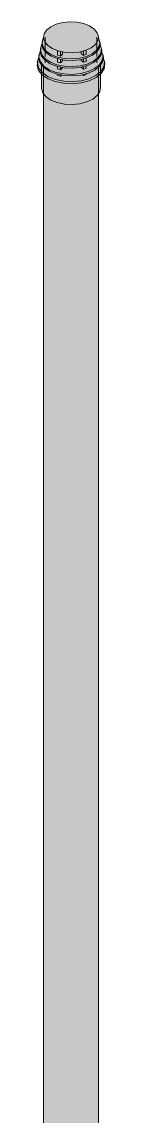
# Model space of a CAD drawing. Header units: metres. Extents: x 42.1 to 94.3, y -3.4 to 61.2.
# Drawn here: x 88.548 to 88.61, y 44.333 to 45.329 of the extents above; entities that cross this region are included whole.
import ezdxf

# ---------------------------------------------------------------- set-up
doc = ezdxf.new("R2010")
doc.units = ezdxf.units.M
doc.layers.add('P-PIPE', color=7, linetype='Continuous', lineweight=5)

# ---------------------------------------------------------------- blocks, each defined once
blk = doc.blocks.new('Terminal de Ventilacao - Serie Normal - Esgoto - MEP - Tigre - Standard-V84-3D_DT_01')
at = {"layer": 'P-PIPE', "true_color": 0xf5ebeb}
for points in [[(7.52386, 45.30127), (7.53208, 45.30236), (7.53628, 45.30345), (7.5228, 45.32228), (7.50931, 45.32717), (7.50428, 45.32482), (7.50051, 45.32182), (7.49825, 45.31837), (7.49767, 45.31472), (7.4988, 45.31111), (7.50157, 45.30778), (7.50578, 45.30497), (7.51257, 45.30257), (7.51732, 45.3016), (7.5228, 45.30133)], [(7.53628, 45.30345), (7.54174, 45.30614), (7.54509, 45.30881), (7.54734, 45.31225), (7.54792, 45.3159), (7.54679, 45.31952), (7.54403, 45.32284), (7.53981, 45.32566), (7.53444, 45.32777), (7.52717, 45.32908), (7.52174, 45.32935), (7.51527, 45.32872), (7.50931, 45.32717), (7.5228, 45.32228), (7.5359, 45.30398)], [(7.52391, 45.29563), (7.53222, 45.29669), (7.53771, 45.29828), (7.54292, 45.30096), (7.54643, 45.30398), (7.54848, 45.30711), (7.54909, 45.31094), (7.54772, 45.31461), (7.547, 45.31173), (7.54639, 45.3108), (7.54612, 45.31003), (7.54584, 45.30995), (7.54509, 45.3088), (7.54131, 45.3058), (7.53669, 45.30343), (7.53669, 45.29966), (7.534, 45.2989), (7.53222, 45.30048), (7.53208, 45.30236), (7.53032, 45.30191), (7.5228, 45.30133), (7.51625, 45.30182), (7.51489, 45.30209), (7.51489, 45.30005), (7.51322, 45.29827), (7.51056, 45.29904), (7.51056, 45.30309), (7.50502, 45.30548), (7.50133, 45.30806), (7.50058, 45.30895), (7.49932, 45.30901), (7.49873, 45.31134), (7.49767, 45.31438), (7.49711, 45.31352), (7.4965, 45.3097), (7.49817, 45.30533), (7.5013, 45.30195), (7.50613, 45.29904), (7.51223, 45.29695), (7.51706, 45.29597)], [(7.52397, 45.28857), (7.53222, 45.28956), (7.53769, 45.29097), (7.54325, 45.29357), (7.5478, 45.29746), (7.54999, 45.30117), (7.55055, 45.30473), (7.54921, 45.30863), (7.54848, 45.30539), (7.54612, 45.30198), (7.54131, 45.29851), (7.53669, 45.29629), (7.53661, 45.29339), (7.53403, 45.29263), (7.53222, 45.29422), (7.53214, 45.29524), (7.53067, 45.29488), (7.52391, 45.29422), (7.51568, 45.29483), (7.51489, 45.29499), (7.51489, 45.29381), (7.51322, 45.29203), (7.51056, 45.2928), (7.51047, 45.29589), (7.50438, 45.2984), (7.50012, 45.30136), (7.49734, 45.30484), (7.49621, 45.30826), (7.49568, 45.30746), (7.49521, 45.30286), (7.49629, 45.29943), (7.50009, 45.29526), (7.50433, 45.29252), (7.51, 45.29031), (7.51674, 45.28893)], [(7.49933, 45.30892), (7.50054, 45.30901), (7.49933, 45.31047), (7.49933, 45.30901)], [(7.54588, 45.31002), (7.54639, 45.31003), (7.54612, 45.31039), (7.54589, 45.31003)], [(7.52409, 45.27492), (7.53222, 45.27576), (7.53921, 45.27757), (7.54592, 45.2809), (7.55032, 45.28468), (7.55267, 45.28828), (7.55338, 45.29273), (7.55219, 45.29654), (7.55125, 45.29242), (7.54872, 45.28874), (7.54433, 45.28532), (7.53847, 45.28262), (7.53669, 45.28215), (7.53669, 45.28135), (7.53416, 45.28045), (7.53324, 45.28126), (7.53028, 45.28071), (7.52385, 45.28011), (7.51489, 45.28078), (7.51414, 45.28094), (7.51322, 45.27995), (7.51056, 45.28073), (7.51056, 45.28167), (7.5077, 45.28252), (7.50169, 45.28518), (7.49782, 45.28779), (7.49441, 45.29229), (7.49303, 45.29589), (7.49292, 45.29573), (7.49221, 45.29128), (7.4937, 45.28676), (7.49743, 45.28252), (7.50253, 45.27924), (7.50862, 45.27685), (7.51735, 45.27525), (7.52406, 45.27492)], [(7.52403, 45.28151), (7.53222, 45.28242), (7.53847, 45.28404), (7.54529, 45.28754), (7.54916, 45.29094), (7.55134, 45.29427), (7.552, 45.29856), (7.5507, 45.30258), (7.54991, 45.29898), (7.54712, 45.29512), (7.54266, 45.29184), (7.53669, 45.28888), (7.53669, 45.28717), (7.53406, 45.28636), (7.53209, 45.28809), (7.5307, 45.28782), (7.52397, 45.28716), (7.51485, 45.28752), (7.51322, 45.28578), (7.51056, 45.28656), (7.51056, 45.28877), (7.5098, 45.28893), (7.50293, 45.29186), (7.49886, 45.29471), (7.49599, 45.2982), (7.49474, 45.30214), (7.49425, 45.30139), (7.4937, 45.29676), (7.49489, 45.29294), (7.49894, 45.28852), (7.50301, 45.2858), (7.50998, 45.2832), (7.5179, 45.28181), (7.52385, 45.28152)], [(7.52394, 45.25413), (7.53144, 45.25495), (7.53727, 45.25646), (7.53727, 45.27517), (7.53027, 45.27365), (7.52385, 45.27306), (7.51489, 45.27368), (7.50844, 45.275), (7.50074, 45.27831), (7.49622, 45.28156), (7.49582, 45.28203), (7.49582, 45.26856), (7.49703, 45.26468), (7.5, 45.26111), (7.50453, 45.25809), (7.51122, 45.25564), (7.51735, 45.25445), (7.52385, 45.25413)], [(7.53727, 45.25646), (7.54268, 45.25899), (7.5472, 45.26293), (7.54915, 45.26591), (7.54977, 45.26983), (7.54977, 45.28193), (7.54495, 45.27831), (7.53921, 45.27567), (7.53727, 45.27517), (7.53727, 45.26027)]]:
    blk.add_hatch(color=7, dxfattribs=at).paths.add_polyline_path(points)
h = blk.add_hatch(color=7, dxfattribs=at)
h.paths.add_polyline_path([(7.5241, 45.27304), (7.53222, 45.27386), (7.53939, 45.27595), (7.53921, 45.27757), (7.53028, 45.27552), (7.52385, 45.27493), (7.51461, 45.27563), (7.50829, 45.27698), (7.50169, 45.27967), (7.49663, 45.28323), (7.49359, 45.28689), (7.49221, 45.29128), (7.49182, 45.28962), (7.4937, 45.28459), (7.49712, 45.28073), (7.50208, 45.27749), (7.50862, 45.27496), (7.51765, 45.27336), (7.52409, 45.27304)])
h.paths.add_polyline_path([(7.52404, 45.2801), (7.53336, 45.28129), (7.53863, 45.28266), (7.53847, 45.28404), (7.5301, 45.2821), (7.52385, 45.28152), (7.51486, 45.28221), (7.50912, 45.2834), (7.50246, 45.28617), (7.4977, 45.28956), (7.49489, 45.29294), (7.49358, 45.29714), (7.49342, 45.29546), (7.49492, 45.29128), (7.4986, 45.28725), (7.50301, 45.28436), (7.51056, 45.28167), (7.51735, 45.28043), (7.52403, 45.2801)])
h.paths.add_polyline_path([(7.52398, 45.28716), (7.53222, 45.28813), (7.53785, 45.28959), (7.53769, 45.29097), (7.53111, 45.28927), (7.52397, 45.28857), (7.51489, 45.28931), (7.5098, 45.29037), (7.50289, 45.29339), (7.49871, 45.29652), (7.49611, 45.30002), (7.49506, 45.30358), (7.49475, 45.30215), (7.49642, 45.29764), (7.49986, 45.29391), (7.5038, 45.29128), (7.50993, 45.2889), (7.51674, 45.28752), (7.51925, 45.28739)])
h.paths.add_polyline_path([(7.52392, 45.29422), (7.53222, 45.29526), (7.53706, 45.29652), (7.53669, 45.29785), (7.53067, 45.29629), (7.52391, 45.29563), (7.51662, 45.29606), (7.51002, 45.29751), (7.50439, 45.29989), (7.5003, 45.30277), (7.49761, 45.30614), (7.4965, 45.3097), (7.49625, 45.30832), (7.49787, 45.30406), (7.50074, 45.30083), (7.50578, 45.29774), (7.51083, 45.29582), (7.51783, 45.29452), (7.52391, 45.29422)])
h = blk.add_hatch(color=7, dxfattribs=at)
h.paths.add_polyline_path([(7.53942, 45.27573), (7.54562, 45.27863), (7.55032, 45.2824), (7.55305, 45.28657), (7.55362, 45.29172), (7.55335, 45.29256), (7.55267, 45.28828), (7.54967, 45.28388), (7.54471, 45.28014), (7.53921, 45.27757), (7.53939, 45.27595)])
h.paths.add_polyline_path([(7.53863, 45.28266), (7.54496, 45.28575), (7.54898, 45.28895), (7.55169, 45.2934), (7.55224, 45.29755), (7.55199, 45.29839), (7.55134, 45.29427), (7.54872, 45.29027), (7.54433, 45.28678), (7.53849, 45.28388), (7.53859, 45.28305)])
h.paths.add_polyline_path([(7.53785, 45.28959), (7.54347, 45.29222), (7.54772, 45.29562), (7.5502, 45.29941), (7.5507, 45.30411), (7.55055, 45.30473), (7.54953, 45.30011), (7.5472, 45.29671), (7.54264, 45.29329), (7.53769, 45.29097)])
h.paths.add_polyline_path([(7.53706, 45.29652), (7.5433, 45.29974), (7.54638, 45.30219), (7.54882, 45.30614), (7.5493, 45.31004), (7.54909, 45.31094), (7.54814, 45.30659), (7.54586, 45.3033), (7.54131, 45.29996), (7.53691, 45.2979), (7.53695, 45.29747)])
h = blk.add_hatch(color=7, dxfattribs=at)
h.paths.add_polyline_path([(7.51322, 45.27995), (7.51322, 45.28112), (7.51056, 45.28167), (7.51056, 45.28073), (7.51257, 45.28013)])
h.paths.add_polyline_path([(7.51322, 45.28578), (7.51307, 45.28826), (7.51056, 45.28877), (7.51056, 45.28656), (7.51257, 45.28596)])
h.paths.add_polyline_path([(7.51322, 45.29203), (7.51322, 45.29533), (7.51056, 45.29588), (7.51056, 45.2928), (7.51278, 45.29215)])
h.paths.add_polyline_path([(7.51322, 45.29827), (7.51297, 45.30249), (7.51056, 45.30286), (7.51061, 45.29903), (7.51261, 45.29843)])
h = blk.add_hatch(color=7, dxfattribs=at)
h.paths.add_polyline_path([(7.51322, 45.27995), (7.51414, 45.28094), (7.51322, 45.28112), (7.51322, 45.28032)])
h.paths.add_polyline_path([(7.51322, 45.28578), (7.51487, 45.28789), (7.51322, 45.28803), (7.51322, 45.28615)])
h.paths.add_polyline_path([(7.51322, 45.29203), (7.51489, 45.29381), (7.5148, 45.29501), (7.51322, 45.29533), (7.51322, 45.29339)])
h.paths.add_polyline_path([(7.51322, 45.29827), (7.51489, 45.30005), (7.51474, 45.30213), (7.51322, 45.30227), (7.51322, 45.29833)])
h = blk.add_hatch(color=7, dxfattribs=at)
h.paths.add_polyline_path([(7.53416, 45.28045), (7.53416, 45.2815), (7.53336, 45.28115), (7.53371, 45.28084)])
h.paths.add_polyline_path([(7.53416, 45.28628), (7.53396, 45.28858), (7.53235, 45.28786), (7.53406, 45.28636)])
h.paths.add_polyline_path([(7.53416, 45.29252), (7.53416, 45.29577), (7.53222, 45.29526), (7.53222, 45.29422), (7.53403, 45.29263)])
h.paths.add_polyline_path([(7.53416, 45.29876), (7.53416, 45.3029), (7.53222, 45.3024), (7.53222, 45.30046), (7.534, 45.2989)])
h = blk.add_hatch(color=7, dxfattribs=at)
h.paths.add_polyline_path([(7.53416, 45.28045), (7.53669, 45.28135), (7.53669, 45.28215), (7.53416, 45.28135), (7.53416, 45.28084)])
h.paths.add_polyline_path([(7.53416, 45.28628), (7.53669, 45.28717), (7.53661, 45.28927), (7.53416, 45.28863), (7.53416, 45.2867)])
h.paths.add_polyline_path([(7.53416, 45.29252), (7.53669, 45.29357), (7.53669, 45.29642), (7.53416, 45.29577), (7.53416, 45.29295)])
h.paths.add_polyline_path([(7.53416, 45.29876), (7.53669, 45.29966), (7.53641, 45.30351), (7.53521, 45.30317), (7.53416, 45.3029), (7.53416, 45.29878)])
at = {"layer": 'P-PIPE'}
for p, q in [((7.4992, 45.31531), (7.4992, 45.31032)), ((7.5464, 45.31032), (7.5464, 45.31531)), ((7.49525, 45.30611), (7.49496, 45.30488)), ((7.4967, 45.31224), (7.49641, 45.31102)), ((7.4992, 45.30907), (7.4992, 45.30408)), ((7.49933, 45.30892), (7.49933, 45.31047)), ((7.50059, 45.30895), (7.49933, 45.30892)), ((7.54639, 45.31003), (7.54588, 45.31002)), ((7.54639, 45.31003), (7.54639, 45.3108)), ((7.5464, 45.30408), (7.5464, 45.30907)), ((7.54918, 45.31102), (7.54889, 45.31224)), ((7.55063, 45.30488), (7.55034, 45.30611)), ((7.49245, 45.29425), (7.49206, 45.29261)), ((7.4938, 45.29997), (7.49351, 45.29875)), ((7.4992, 45.30283), (7.4992, 45.29783)), ((7.4992, 45.29659), (7.4992, 45.29464)), ((7.4992, 45.29435), (7.4992, 45.29201)), ((7.51056, 45.29904), (7.51056, 45.30309)), ((7.51056, 45.2928), (7.51056, 45.29588)), ((7.51322, 45.29827), (7.51322, 45.30244)), ((7.51489, 45.30005), (7.51322, 45.29827)), ((7.51322, 45.29203), (7.51322, 45.29533)), ((7.51489, 45.30209), (7.51489, 45.30005)), ((7.51489, 45.29499), (7.51489, 45.29381)), ((7.53222, 45.3024), (7.53222, 45.30046)), ((7.53416, 45.29876), (7.53222, 45.30046)), ((7.53222, 45.29526), (7.53222, 45.29422)), ((7.53416, 45.29252), (7.53222, 45.29422)), ((7.53416, 45.29876), (7.53416, 45.3029)), ((7.53416, 45.29252), (7.53416, 45.29577)), ((7.53669, 45.29966), (7.53669, 45.30364)), ((7.53669, 45.29342), (7.53669, 45.29642)), ((7.5464, 45.29783), (7.5464, 45.30283)), ((7.5464, 45.29201), (7.5464, 45.29659)), ((7.55208, 45.29875), (7.55179, 45.29997)), ((7.55353, 45.29261), (7.55314, 45.29425)), ((7.4958, 45.29035), (7.4958, 45.2692)), ((7.51056, 45.28656), (7.51056, 45.28877)), ((7.51489, 45.29381), (7.51322, 45.29203)), ((7.51322, 45.28578), (7.51322, 45.28823)), ((7.51489, 45.28757), (7.51322, 45.28578)), ((7.51489, 45.28789), (7.51489, 45.28757)), ((7.53416, 45.28628), (7.53222, 45.28798)), ((7.53416, 45.28628), (7.53416, 45.28863)), ((7.53669, 45.28717), (7.53669, 45.28929)), ((7.5498, 45.2692), (7.5498, 45.29035)), ((7.51056, 45.28073), (7.51056, 45.28167)), ((7.51322, 45.27995), (7.51322, 45.28112)), ((7.51414, 45.28094), (7.51322, 45.27995)), ((7.53416, 45.28045), (7.53324, 45.28126)), ((7.53416, 45.28045), (7.53416, 45.2815)), ((7.53669, 45.28135), (7.53669, 45.28215))]:
    blk.add_line(p, q, dxfattribs=at)
for points in [[(7.50931, 45.32717, 0), (7.50428, 45.32482, 0), (7.50051, 45.32182, 0), (7.49825, 45.31837, 0), (7.49767, 45.31472, 0), (7.4988, 45.31111, 0), (7.50157, 45.30778, 0), (7.50578, 45.30497, 0), (7.51115, 45.30286, 0), (7.51732, 45.3016, 0), (7.52386, 45.30127, 0), (7.53032, 45.30191, 0), (7.53628, 45.30345, 0)], [(7.53628, 45.30345, 0), (7.54131, 45.3058, 0), (7.54509, 45.30881, 0), (7.54734, 45.31225, 0), (7.54792, 45.3159, 0), (7.54679, 45.31952, 0), (7.54403, 45.32284, 0), (7.53981, 45.32566, 0), (7.53444, 45.32777, 0), (7.52827, 45.32902, 0), (7.52174, 45.32935, 0), (7.51527, 45.32872, 0), (7.50931, 45.32717, 0)], [(7.53691, 45.2979, 0), (7.53067, 45.29629, 0), (7.52391, 45.29563, 0), (7.51706, 45.29597, 0), (7.51061, 45.29728, 0), (7.50499, 45.29949, 0), (7.50058, 45.30243, 0), (7.49768, 45.30592, 0), (7.4965, 45.3097, 0), (7.49711, 45.31352, 0), (7.49757, 45.31452, 0)], [(7.54791, 45.31472, 0), (7.54909, 45.31094, 0), (7.54848, 45.30711, 0), (7.54612, 45.30351, 0), (7.54218, 45.30037, 0), (7.53691, 45.2979, 0)], [(7.4954, 45.30625, 0), (7.49475, 45.30217, 0), (7.49601, 45.29813, 0), (7.4991, 45.29442, 0), (7.5038, 45.29128, 0), (7.5098, 45.28893, 0), (7.51668, 45.28752, 0), (7.52398, 45.28716, 0), (7.5312, 45.28786, 0), (7.53785, 45.28959, 0)], [(7.53769, 45.29097, 0), (7.53111, 45.28927, 0), (7.52397, 45.28857, 0), (7.51674, 45.28893, 0), (7.50993, 45.29032, 0), (7.504, 45.29265, 0), (7.49934, 45.29576, 0), (7.49629, 45.29943, 0), (7.49504, 45.30342, 0), (7.49568, 45.30746, 0), (7.49609, 45.30835, 0)], [(7.49682, 45.31231, 0), (7.49621, 45.30844, 0), (7.4974, 45.30462, 0), (7.50033, 45.3011, 0), (7.50479, 45.29812, 0), (7.51047, 45.29589, 0), (7.517, 45.29456, 0), (7.52392, 45.29422, 0), (7.53076, 45.29488, 0), (7.53706, 45.29652, 0)], [(7.49933, 45.30892, 0), (7.49922, 45.30976, 0), (7.4992, 45.3106, 0)], [(7.53706, 45.29652, 0), (7.54239, 45.29901, 0), (7.54638, 45.30219, 0), (7.54877, 45.30583, 0), (7.54938, 45.3097, 0), (7.54875, 45.31236, 0)], [(7.5493, 45.30872, 0), (7.55055, 45.30473, 0), (7.54991, 45.3007, 0), (7.54742, 45.29689, 0), (7.54325, 45.29357, 0), (7.53769, 45.29097, 0)], [(7.53785, 45.28959, 0), (7.54347, 45.29222, 0), (7.54768, 45.29557, 0), (7.5502, 45.29941, 0), (7.55085, 45.30349, 0), (7.55023, 45.30616, 0)], [(7.53942, 45.27573, 0), (7.53208, 45.27382, 0), (7.5241, 45.27304, 0), (7.51604, 45.27344, 0), (7.50844, 45.275, 0), (7.50182, 45.27759, 0), (7.49663, 45.28106, 0), (7.49322, 45.28516, 0), (7.49182, 45.28962, 0), (7.49254, 45.29412, 0)], [(7.49324, 45.29646, 0), (7.49292, 45.29573, 0), (7.49221, 45.29128, 0), (7.49359, 45.28689, 0), (7.49696, 45.28284, 0), (7.50208, 45.27941, 0), (7.50862, 45.27685, 0), (7.51613, 45.27531, 0), (7.52409, 45.27492, 0), (7.53196, 45.27569, 0), (7.53921, 45.27757, 0)], [(7.49397, 45.30018, 0), (7.49329, 45.29589, 0), (7.49461, 45.29165, 0), (7.49786, 45.28774, 0), (7.50281, 45.28444, 0), (7.50912, 45.28196, 0), (7.51636, 45.28048, 0), (7.52404, 45.2801, 0), (7.53164, 45.28084, 0), (7.53863, 45.28266, 0)], [(7.53847, 45.28404, 0), (7.53155, 45.28224, 0), (7.52403, 45.28151, 0), (7.51643, 45.28189, 0), (7.50926, 45.28335, 0), (7.50301, 45.2858, 0), (7.49811, 45.28907, 0), (7.49489, 45.29294, 0), (7.49358, 45.29714, 0), (7.49425, 45.30139, 0), (7.49461, 45.30219, 0)], [(7.51322, 45.29827, 0), (7.51187, 45.29863, 0), (7.51056, 45.29904, 0)], [(7.53669, 45.29966, 0), (7.53545, 45.29919, 0), (7.53416, 45.29876, 0)], [(7.55072, 45.30268, 0), (7.55202, 45.29852, 0), (7.55134, 45.29427, 0), (7.54872, 45.29027, 0), (7.54433, 45.28678, 0), (7.53847, 45.28404, 0)], [(7.53863, 45.28266, 0), (7.54455, 45.28542, 0), (7.54898, 45.28895, 0), (7.55162, 45.29299, 0), (7.55231, 45.29728, 0), (7.55154, 45.30037, 0)], [(7.53921, 45.27757, 0), (7.54534, 45.28043, 0), (7.54993, 45.28409, 0), (7.55267, 45.28828, 0), (7.55338, 45.29273, 0), (7.55226, 45.29664, 0)], [(7.5531, 45.29399, 0), (7.55377, 45.29108, 0), (7.55305, 45.28657, 0), (7.55033, 45.28239, 0)], [(7.51322, 45.29203, 0), (7.51187, 45.29239, 0), (7.51056, 45.2928, 0)], [(7.51322, 45.28578, 0), (7.51187, 45.28615, 0), (7.51056, 45.28656, 0)], [(7.53669, 45.29342, 0), (7.53545, 45.29295, 0), (7.53416, 45.29252, 0)], [(7.53669, 45.28717, 0), (7.53545, 45.2867, 0), (7.53416, 45.28628, 0)], [(7.51322, 45.27995, 0), (7.51187, 45.28032, 0), (7.51056, 45.28073, 0)], [(7.53669, 45.28135, 0), (7.53545, 45.28088, 0), (7.53416, 45.28045, 0)], [(7.55027, 45.28233, 0), (7.54562, 45.27863, 0), (7.53942, 45.27573, 0)], [(7.53727, 45.25646, 0), (7.53088, 45.25481, 0), (7.52394, 45.25413, 0), (7.51691, 45.25448, 0), (7.51029, 45.25583, 0), (7.50453, 45.25809, 0), (7.5, 45.26111, 0), (7.49703, 45.26468, 0), (7.49582, 45.26856, 0), (7.4958, 45.26919, 0)], [(7.54977, 45.26983, 0), (7.54915, 45.26591, 0), (7.54673, 45.26221, 0), (7.54268, 45.25899, 0), (7.53727, 45.25646, 0)]]:
    blk.add_polyline3d(points, dxfattribs=at)

msp = doc.modelspace()

# ---------------------------------------------------------------- hatches: boundary and pattern name
at = {"layer": 'P-PIPE', "true_color": 0x400080}
for points in [[(88.55822, 41.39148), (88.55822, 45.25998), (88.55653, 45.26111), (88.55435, 45.26374), (88.55436, 41.39833), (88.55578, 41.39441), (88.55818, 41.39152)], [(88.58038, 41.38501), (88.58797, 41.38594), (88.59273, 41.38717), (88.59269, 45.25618), (88.58677, 45.25474), (88.58034, 45.25413), (88.57344, 45.25448), (88.56682, 45.25583), (88.56105, 45.25809), (88.55822, 45.25998), (88.55827, 41.39144), (88.56248, 41.38865), (88.5691, 41.38631), (88.57396, 41.38533)], [(88.59273, 41.38717), (88.59778, 41.38955), (88.60151, 41.39254), (88.6038, 41.39637), (88.6043, 41.3996), (88.6043, 45.26381), (88.60325, 45.26221), (88.5992, 45.25899), (88.59273, 45.25619), (88.59273, 41.38951)]]:
    msp.add_hatch(color=196, dxfattribs=at).paths.add_polyline_path(points)

# ---------------------------------------------------------------- linework, layer by layer
at = {"layer": 'P-PIPE'}
for p, q in [((88.55432, 45.29035), (88.55432, 41.34754)), ((88.60432, 41.34754), (88.60432, 45.29035))]:
    msp.add_line(p, q, dxfattribs=at)

# ---------------------------------------------------------------- block references
msp.add_blockref('Terminal de Ventilacao - Serie Normal - Esgoto - MEP - Tigre - Standard-V84-3D_DT_01', (81.05653, 0), dxfattribs=at)

doc.saveas('drawing.dxf')
